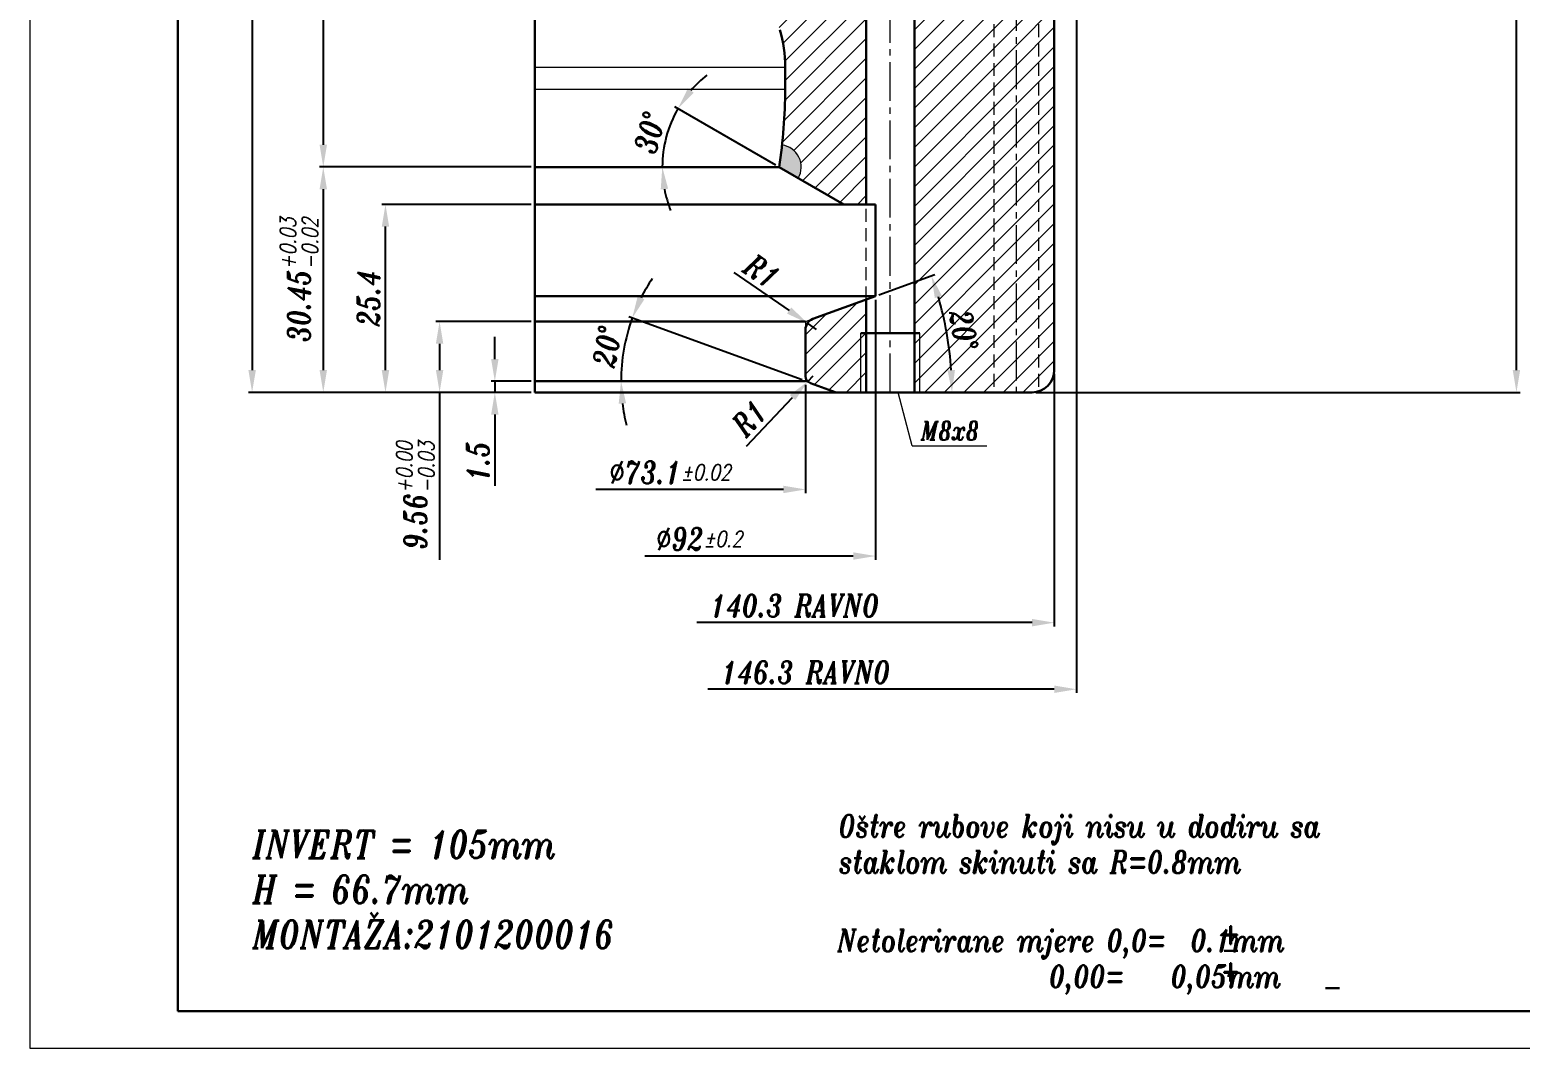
# Model space of a CAD drawing. Extents: x -234 to 1000, y -95 to 506.
# Drawn here: x 11.5 to 212.8, y -94.1 to 43.5 of the extents above; entities that cross this region are included whole.
import ezdxf

# ---------------------------------------------------------------- set-up
doc = ezdxf.new("R2010")
doc.units = 0
doc.header["$LTSCALE"] = 7
doc.header["$MEASUREMENT"] = 0
doc.linetypes.add('CENTER2', pattern=[1.125, 0.75, -0.125, 0.125, -0.125])
doc.linetypes.add('HIDDEN', pattern=[0.375, 0.25, -0.125])
doc.layers.get('0').update_dxf_attribs({"linetype": 'CONTINUOUS', "lineweight": 15})
for name, color, linetype, lineweight in [('1', 1, 'CENTER2', 15), ('2', 2, 'HIDDEN', 15), ('3', 3, 'CONTINUOUS', 30), ('8', 250, 'CONTINUOUS', 15)]:
    doc.layers.add(name, color=color, linetype=linetype, lineweight=lineweight)
doc.styles.add('ITALICT', font='ITALICT.shx', dxfattribs={"width": 0.8, "height": 3})
doc.dimstyles.get("Standard").update_dxf_attribs({"dimtxt": 3, "dimasz": 3, "dimexe": 0.5, "dimexo": 0.5, "dimgap": 0.8, "dimtad": 1, "dimdsep": 46, "dimtxsty": 'ITALICT', "dimcen": 0.09, "dimazin": 2, "dimtfac": 1, "dimtmove": 0, "dimatfit": 3, "dimfxl": 1, "dimtolj": 1, "dimtzin": 0, "dimarcsym": 0})

# ---------------------------------------------------------------- blocks, each defined once
blk = doc.blocks.new('*D31')
at = {"color": 0, "lineweight": -2, "transparency": 16777216}
for p, q in [((74.19, 291.83), (50.64, 291.83)), ((51.14, 288.83), (51.14, 27.93)), ((79.23, 24.93), (50.64, 24.93))]:
    blk.add_line(p, q, dxfattribs=at)
at = {"color": 0, "transparency": 16777216}
for points in [[(50.64, 288.83), (51.64, 288.83), (51.14, 291.83)], [(50.64, 27.93), (51.64, 27.93), (51.14, 24.93)]]:
    blk.add_solid(points, dxfattribs=at)
at = {"color": 0, "transparency": 16777216, "insert": (48.84, 158.38), "char_height": 3, "attachment_point": 5, "rotation": 90, "style": 'ITALICT'}
blk.add_mtext('\\A1;266.9{}{\\H0.71x;\\C3;%%p0.05}', dxfattribs=at)
blk = doc.blocks.new('*D32')
at = {"color": 0, "lineweight": -2, "transparency": 16777216}
for p, q in [((79.23, 24.93), (50.64, 24.93)), ((51.14, 21.93), (51.14, -2.52)), ((79.23, -5.52), (50.64, -5.52))]:
    blk.add_line(p, q, dxfattribs=at)
at = {"color": 0, "transparency": 16777216}
for points in [[(50.64, 21.93), (51.64, 21.93), (51.14, 24.93)], [(50.64, -2.52), (51.64, -2.52), (51.14, -5.52)]]:
    blk.add_solid(points, dxfattribs=at)
at = {"color": 0, "transparency": 16777216, "insert": (47.85, 9.7), "char_height": 3, "attachment_point": 5, "rotation": 90, "style": 'ITALICT'}
blk.add_mtext('\\A1;30.45{}{\\H0.71x;\\C3;\\S+0.03^ -0.02;}', dxfattribs=at)
blk = doc.blocks.new('*D35')
at = {"color": 0, "lineweight": -2, "transparency": 16777216}
for p, q in [((74.31, -1.02), (74.31, 1.98)), ((79.23, -4.02), (73.81, -4.02)), ((74.31, -4.02), (74.31, -5.52)), ((79.23, -5.52), (73.81, -5.52)), ((74.31, -8.52), (74.31, -18.15))]:
    blk.add_line(p, q, dxfattribs=at)
at = {"color": 0, "transparency": 16777216}
for points in [[(73.81, -1.02), (74.81, -1.02), (74.31, -4.02)], [(73.81, -8.52), (74.81, -8.52), (74.31, -5.52)]]:
    blk.add_solid(points, dxfattribs=at)
at = {"color": 0, "transparency": 16777216, "insert": (72.01, -14.84), "char_height": 3, "attachment_point": 5, "rotation": 90, "style": 'ITALICT'}
blk.add_mtext('\\A1;1.5', dxfattribs=at)
blk = doc.blocks.new('*D36')
at = {"color": 0, "lineweight": -2, "transparency": 16777216}
for p, q in [((79.23, 4.04), (66.35, 4.04)), ((66.85, 1.04), (66.85, -2.52)), ((79.23, -5.52), (66.35, -5.52)), ((66.85, -5.52), (66.85, -28.17))]:
    blk.add_line(p, q, dxfattribs=at)
at = {"color": 0, "transparency": 16777216}
for points in [[(66.35, 1.04), (67.35, 1.04), (66.85, 4.04)], [(66.35, -2.52), (67.35, -2.52), (66.85, -5.52)]]:
    blk.add_solid(points, dxfattribs=at)
at = {"color": 0, "transparency": 16777216, "insert": (63.57, -19.45), "char_height": 3, "attachment_point": 5, "rotation": 90, "style": 'ITALICT'}
blk.add_mtext('\\A1;9.56{}{\\H0.71x;\\C3;\\S+0.00^ -0.03;}', dxfattribs=at)
blk = doc.blocks.new('*D37')
at = {"color": 0, "lineweight": -2, "transparency": 16777216}
for p, q in [((79.23, 19.88), (59.04, 19.88)), ((59.54, -2.52), (59.54, 16.88)), ((79.23, -5.52), (59.04, -5.52))]:
    blk.add_line(p, q, dxfattribs=at)
at = {"color": 0, "transparency": 16777216}
for points in [[(59.04, 16.88), (60.04, 16.88), (59.54, 19.88)], [(59.04, -2.52), (60.04, -2.52), (59.54, -5.52)]]:
    blk.add_solid(points, dxfattribs=at)
at = {"color": 0, "transparency": 16777216, "insert": (57.24, 7.18), "char_height": 3, "attachment_point": 5, "rotation": 90, "style": 'ITALICT'}
blk.add_mtext('\\A1;25.4', dxfattribs=at)
blk = doc.blocks.new('*D45')
at = {"color": 0, "lineweight": -2, "transparency": 16777216}
for p, q in [((50.64, 291.83), (41.03, 291.83)), ((41.53, 288.83), (41.53, -2.52)), ((79.23, -5.52), (41.03, -5.52))]:
    blk.add_line(p, q, dxfattribs=at)
at = {"color": 0, "transparency": 16777216}
for points in [[(41.03, 288.83), (42.03, 288.83), (41.53, 291.83)], [(41.03, -2.52), (42.03, -2.52), (41.53, -5.52)]]:
    blk.add_solid(points, dxfattribs=at)
at = {"color": 0, "transparency": 16777216, "insert": (38.25, 143.15), "char_height": 3, "attachment_point": 5, "rotation": 90, "style": 'ITALICT'}
blk.add_mtext('\\A1;297.35{}{\\H0.71x;\\C3;\\S+0.08^ -0.07;}', dxfattribs=at)
blk = doc.blocks.new('*D48')
at = {"color": 0, "lineweight": -2, "transparency": 16777216}
for p, q in [((106.6, 10.66), (114.07, 5.53)), ((117.78, 2.99), (116.54, 3.83))]:
    blk.add_line(p, q, dxfattribs=at)
at = {"color": 0, "transparency": 16777216}
blk.add_solid([(114.35, 5.95), (113.78, 5.12), (116.54, 3.83)], dxfattribs=at)
at = {"color": 0, "transparency": 16777216, "insert": (110.4, 10.84), "char_height": 3, "attachment_point": 5, "rotation": 325.498, "style": 'ITALICT'}
blk.add_mtext('\\A1;R1', dxfattribs=at)
blk = doc.blocks.new('*D53')
at = {"color": 0, "lineweight": -2, "transparency": 16777216}
for p, q in [((125.73, 6.97), (125.73, -28.14)), ((122.73, -27.64), (94.59, -27.64))]:
    blk.add_line(p, q, dxfattribs=at)
at = {"color": 0, "transparency": 16777216}
blk.add_solid([(122.73, -27.14), (122.73, -28.14), (125.73, -27.64)], dxfattribs=at)
at = {"color": 0, "transparency": 16777216, "insert": (101.94, -25.34), "char_height": 3, "attachment_point": 5, "style": 'ITALICT'}
blk.add_mtext('\\A1;%%c92{}{\\H0.71x;\\C3;%%p0.2}', dxfattribs=at)
blk = doc.blocks.new('*D54')
at = {"color": 0, "lineweight": -2, "transparency": 16777216}
for p, q in [((116.28, -4.52), (116.28, -19.14)), ((113.28, -18.64), (87.97, -18.64))]:
    blk.add_line(p, q, dxfattribs=at)
at = {"color": 0, "transparency": 16777216}
blk.add_solid([(113.28, -18.14), (113.28, -19.14), (116.28, -18.64)], dxfattribs=at)
at = {"color": 0, "transparency": 16777216, "insert": (98, -16.34), "char_height": 3, "attachment_point": 5, "style": 'ITALICT'}
blk.add_mtext('\\A1;%%c73.1{}{\\H0.71x;\\C3;%%p0.02}', dxfattribs=at)
blk = doc.blocks.new('*D58')
at = {"color": 0, "lineweight": -2, "transparency": 16777216}
for p, q in [((149.88, -3.02), (149.88, -37.14)), ((146.88, -36.64), (101.6, -36.64))]:
    blk.add_line(p, q, dxfattribs=at)
at = {"color": 0, "transparency": 16777216}
blk.add_solid([(146.88, -36.14), (146.88, -37.14), (149.88, -36.64)], dxfattribs=at)
at = {"color": 0, "transparency": 16777216, "insert": (114.8, -34.34), "char_height": 3, "attachment_point": 5, "style": 'ITALICT'}
blk.add_mtext('\\A1;140.3 RAVNO', dxfattribs=at)
blk = doc.blocks.new('*D59')
at = {"color": 0, "lineweight": -2, "transparency": 16777216}
for p, q in [((152.88, 66.23), (152.88, -46.14)), ((149.88, -45.64), (103.1, -45.64))]:
    blk.add_line(p, q, dxfattribs=at)
at = {"color": 0, "transparency": 16777216}
blk.add_solid([(149.88, -45.14), (149.88, -46.14), (152.88, -45.64)], dxfattribs=at)
at = {"color": 0, "transparency": 16777216, "insert": (116.3, -43.34), "char_height": 3, "attachment_point": 5, "style": 'ITALICT'}
blk.add_mtext('\\A1;146.3 RAVNO', dxfattribs=at)
blk = doc.blocks.new('*D64')
at = {"color": 0, "lineweight": -2, "transparency": 16777216}
blk.add_line((115.81, -3.85), (92.39, 4.67), dxfattribs=at)
for start, end in [(146.1957, 153.0978), (160, 180), (186.9022, 193.8043)]:
    blk.add_arc((116.28, -4.02), 24.92, start, end, dxfattribs=at)
at = {"color": 0, "transparency": 16777216}
for points in [[(94.51, 7.05), (93.6, 7.45), (92.86, 4.5)], [(91.04, -7.05), (92.04, -6.99), (91.36, -4.02)]]:
    blk.add_solid(points, dxfattribs=at)
at = {"color": 0, "transparency": 16777216, "insert": (89.47, 0.7), "char_height": 3, "attachment_point": 5, "rotation": 80, "style": 'ITALICT'}
blk.add_mtext('\\A1;20°', dxfattribs=at)
blk = doc.blocks.new('*D74')
at = {"color": 0, "lineweight": -2, "transparency": 16777216}
blk.add_line((126.2, 7.65), (133.75, 10.4), dxfattribs=at)
blk.add_arc((90.01, -5.52), 46.05, 3.7332, 16.2668, dxfattribs=at)
at = {"color": 0, "transparency": 16777216}
for points in [[(133.74, 7.22), (134.69, 7.53), (133.28, 10.23)], [(136.46, -2.51), (135.46, -2.54), (136.06, -5.52)]]:
    blk.add_solid(points, dxfattribs=at)
at = {"color": 0, "transparency": 16777216, "insert": (137.63, 2.87), "char_height": 3, "attachment_point": 5, "rotation": 280, "style": 'ITALICT'}
blk.add_mtext('\\A1;20°', dxfattribs=at)
blk = doc.blocks.new('*D75')
at = {"color": 0, "lineweight": -2, "transparency": 16777216}
for p, q in [((117.28, -3.32), (116.59, -4.05)), ((108.29, -12.79), (114.52, -6.23))]:
    blk.add_line(p, q, dxfattribs=at)
at = {"color": 0, "transparency": 16777216}
blk.add_solid([(114.16, -5.88), (114.88, -6.57), (116.59, -4.05)], dxfattribs=at)
at = {"color": 0, "transparency": 16777216, "insert": (108.7, -9.01), "char_height": 3, "attachment_point": 5, "rotation": 46.4913, "style": 'ITALICT'}
blk.add_mtext('\\A1;R1', dxfattribs=at)
blk = doc.blocks.new('*D4')
at = {"color": 0, "lineweight": -2, "transparency": 16777216}
blk.add_line((112.27, 25.18), (98.61, 33.06), dxfattribs=at)
for start, end in [(128.1658, 139.0829), (150, 180), (190.9171, 201.8342)]:
    blk.add_arc((112.7, 24.93), 15.77, start, end, dxfattribs=at)
at = {"color": 0, "transparency": 16777216}
for points in [[(101.19, 34.96), (100.38, 35.54), (99.04, 32.81)], [(96.72, 21.89), (97.72, 21.99), (96.93, 24.93)]]:
    blk.add_solid(points, dxfattribs=at)
at = {"color": 0, "transparency": 16777216, "insert": (95.25, 29.6), "char_height": 3, "attachment_point": 5, "rotation": 75, "style": 'ITALICT'}
blk.add_mtext('\\A1;30°', dxfattribs=at)
blk = doc.blocks.new('*D79')
at = {"color": 0, "lineweight": -2, "transparency": 16777216}
for p, q in [((148.23, 196.48), (212.8, 196.48)), ((212.3, -2.52), (212.3, 193.48)), ((147.38, -5.52), (212.8, -5.52))]:
    blk.add_line(p, q, dxfattribs=at)
at = {"color": 0, "transparency": 16777216}
for points in [[(211.8, 193.48), (212.8, 193.48), (212.3, 196.48)], [(211.8, -2.52), (212.8, -2.52), (212.3, -5.52)]]:
    blk.add_solid(points, dxfattribs=at)
at = {"color": 0, "transparency": 16777216, "insert": (210, 98.31), "char_height": 3, "attachment_point": 5, "rotation": 90, "style": 'ITALICT'}
blk.add_mtext('\\A1;202', dxfattribs=at)
blk = doc.blocks.new('*D97')
at = {"color": 0, "lineweight": -2, "transparency": 16777216}
blk.add_arc((127.73, 181.24), 87.98, 91.9539, 98.0461, dxfattribs=at)
at = {"color": 0, "transparency": 16777216}
for points in [[(115.49, 267.85), (115.33, 268.84), (112.45, 267.87)], [(124.72, 269.66), (124.73, 268.66), (127.73, 269.21)]]:
    blk.add_solid(points, dxfattribs=at)
at = {"color": 0, "transparency": 16777216, "insert": (119.86, 271.17), "char_height": 3, "attachment_point": 5, "rotation": 5, "style": 'ITALICT'}
blk.add_mtext('\\A1;10°', dxfattribs=at)

msp = doc.modelspace()

# ---------------------------------------------------------------- hatches: boundary and pattern name
h = msp.add_hatch(color=256)
h.dxf.hatch_style = 1
h.paths.add_polyline_path([(113.1032, 27.8982, -0.01115701), (112.7009, 24.9253), (115.299, 23.4253, 0.53335214)])
at = {"layer": '8'}
h = msp.add_hatch(dxfattribs=at)
h.set_pattern_fill('ANSI31', color=256, scale=15)
h.paths.add_polyline_path([(144.7259, 113.8253), (135.8759, 113.8253), (135.8759, 114.5753), (134.8759, 114.5753), (132.9995, 117.8253), (134.8759, 121.0753), (135.8759, 121.0753), (135.8759, 121.8253), (144.7259, 121.8253), (144.7259, 198.2074), (144.6759, 291.8253), (131.7259, 291.8253), (131.7259, 283.8253), (130.9759, 283.8253), (130.9759, 2.4753), (131.7259, 2.4753), (131.7259, -5.5247), (144.7259, -5.5247)])
h.paths.add_polyline_path([(144.7259, 114.5753), (135.8759, 114.5753), (135.8759, 113.8253), (144.7259, 113.8253)], flags=17)
h.paths.add_polyline_path([(144.7259, 121.8253), (135.8759, 121.8253), (135.8759, 121.0753), (144.7259, 121.0753)], flags=17)
h.paths.add_polyline_path([(124.4759, 7.0199), (117.2629, 4.3945, 0.31529879), (116.2759, 2.985), (116.2759, -3.3245, 0.31529879), (116.9339, -4.2642), (120.3971, -5.5247), (123.7259, -5.5247), (123.7259, 2.4753), (124.4759, 2.4753)])
h.paths.add_polyline_path([(124.4759, 2.4753), (123.7259, 2.4753), (123.7259, -5.5247), (124.4759, -5.5247)])
h.paths.add_polyline_path([(131.7259, 2.4753), (130.9759, 2.4753), (130.9759, -5.5247), (131.7259, -5.5247)], flags=17)
h.paths.add_polyline_path([(131.7259, 291.8253), (130.9759, 291.8253), (130.9759, 283.8253), (131.7259, 283.8253)], flags=17)
h.paths.add_polyline_path([(131.2216, 150.5987), (141.6359, 150.5987), (141.6359, 155.0987), (131.2216, 155.0987)], flags=24)
h.paths.add_polyline_path([(140.7779, 98.5824), (146.0493, 98.5824), (146.0493, 103.0824), (140.7779, 103.0824)], flags=9)
h.paths.add_polyline_path([(140.2973, 105.6348), (145.4545, 105.6348), (145.4545, 110.1348), (140.2973, 110.1348)], flags=9)
h.paths.add_polyline_path([(123.033, 93.6638), (132.4187, 93.6638), (132.4187, 98.1638), (123.033, 98.1638)], flags=9)
h.paths.add_polyline_path([(134.7748, 6.0894), (136.0474, -1.1279), (140.479, -0.3464), (139.2065, 6.8708)], flags=24)
h = msp.add_hatch(dxfattribs=at)
h.set_pattern_fill('ANSI31', color=256, scale=15)
h.paths.add_polyline_path([(124.4759, 177.0494), (113.3975, 176.4757, -0.01156797), (113.5259, 170.9253), (113.5259, 167.9253, -0.07106781), (112.8059, 162.8853), (112.2459, 160.9653, 0.07106781), (111.5259, 155.9253), (111.5259, 77.2583, 0.29821663), (111.8259, 76.8001, -0.65465367), (111.8259, 74.0505, 0.29821663), (111.5259, 73.5923), (111.5259, 52.2583, 0.29821663), (111.8259, 51.8001, -0.63670706), (111.8947, 49.0827, 0.31237648), (111.6203, 48.584, 0.04536102), (112.2459, 45.3853), (112.8059, 43.4653, -0.07106781), (113.5259, 38.4253), (113.5259, 35.4253, -0.02805598), (113.1032, 27.8982, -0.53335214), (115.299, 23.4253), (121.4477, 19.8753), (124.4759, 19.8753)])
h.paths.add_polyline_path([(123.033, 93.6638), (132.4187, 93.6638), (132.4187, 98.1638), (123.033, 98.1638)], flags=9)
h = msp.add_hatch(dxfattribs=at)
h.set_pattern_fill('ANSI31', color=256, scale=15)
h.paths.add_polyline_path([(149.8759, 113.8253), (144.7259, 113.8253), (144.7259, -5.5247), (146.8759, -5.5247, 0.41421356), (149.8759, -2.5247)])
h.paths.add_polyline_path([(149.8759, 114.5753), (144.7259, 114.5753), (144.7259, 113.8253), (149.8759, 113.8253)])
h.paths.add_polyline_path([(140.7779, 98.5824), (146.0493, 98.5824), (146.0493, 103.0824), (140.7779, 103.0824)], flags=9)
h.paths.add_polyline_path([(140.2973, 105.6348), (145.4545, 105.6348), (145.4545, 110.1348), (140.2973, 110.1348)], flags=9)

# ---------------------------------------------------------------- linework, layer by layer
for p, q in [((11.4997, 506.465), (11.4997, -94.1371)), ((123.7259, -5.5247), (123.7259, 2.4753)), ((131.7259, -5.5247), (131.7259, 2.4753)), ((130.676, -12.7353), (128.7784, -5.5247)), ((130.676, -12.7353), (140.7745, -12.7353)), ((11.4997, -94.1371), (431.4997, -94.1371))]:
    msp.add_line(p, q)
msp.add_arc((112.7009, 24.9253), 3, 329.99998, 82.293283)
at = {"layer": '1'}
for p, q in [((127.7259, -5.5247), (127.7259, 291.8253)), ((144.7259, 198.2074), (144.7259, -5.5247))]:
    msp.add_line(p, q, dxfattribs=at)
at = {"layer": '2'}
for p, q in [((141.7259, 196.4753), (141.7259, -5.5247)), ((147.7259, 196.4753), (147.7259, -5.4018)), ((124.4759, 7.0199), (124.4759, 19.8753)), ((116.2759, 4.0353), (117.2629, 4.3945)), ((116.2759, 4.0353), (116.2759, 2.985)), ((116.2759, -3.3245), (116.2759, -4.0247)), ((116.2759, -4.0247), (116.9339, -4.2642))]:
    msp.add_line(p, q, dxfattribs=at)
at = {"layer": '3'}
for p, q in [((31.4997, 501.465), (31.4997, -89.1371)), ((79.7259, 291.8253), (79.7259, -5.5247)), ((130.9759, -5.5247), (130.9759, 291.8253)), ((124.4759, 19.8753), (124.4759, 180.951)), ((149.8759, 127.4253), (149.8759, -2.5247)), ((113.5259, 38.4253), (113.5259, 35.4253)), ((79.7259, 24.9253), (112.7009, 24.9253)), ((112.7009, 24.9253), (121.4478, 19.8753)), ((79.7259, 19.8753), (125.7259, 19.8753)), ((125.7259, 19.8753), (125.7259, 7.4748)), ((125.7259, 7.4748), (79.7259, 7.4748)), ((117.2629, 4.3945), (125.7259, 7.4748)), ((124.4759, -5.5247), (124.4759, 7.0199)), ((79.7259, 4.0353), (116.2759, 4.0353)), ((116.2759, 2.985), (116.2759, -3.3245)), ((123.7259, 2.4753), (131.7259, 2.4753)), ((116.2759, -4.0247), (79.7259, -4.0247)), ((79.7259, -5.5247), (146.8759, -5.5247)), ((116.9339, -4.2642), (120.3971, -5.5247)), ((31.4997, -89.1371), (426.4997, -89.1371))]:
    msp.add_line(p, q, dxfattribs=at)
for centre, radius, start, end in [((95.5259, 38.4253), 18, 0, 16.260205), ((46.2952, 35.4253), 67.2307, 351.014837, 0), ((117.7759, 2.985), 1.5, 110, 180), ((117.2759, -3.3245), 1, 180, 250), ((146.8759, -2.5247), 3, 270, 0)]:
    msp.add_arc(centre, radius, start, end, dxfattribs=at)
at = {"layer": '8'}
for p, q in [((79.7259, 38.4253), (113.5259, 38.4253)), ((79.7259, 35.4253), (113.5259, 35.4253))]:
    msp.add_line(p, q, dxfattribs=at)

# ---------------------------------------------------------------- texts
at = {"style": 'ITALICT', "width": 0.8}
for s, height, p in [('M8x8', 2.5, (131.8527, -11.9511)), ('Oštre rubove koji nisu u dodiru sa', 3, (120.7749, -65.6199)), ('INVERT = 105mm', 3.75, (41.5733, -68.4791)), ('staklom skinuti sa R=0.8mm', 3, (120.7749, -70.477)), ('H = 66.7mm', 3.75, (41.5733, -74.5505)), ('MONTAŽA:2101200016', 3.75, (41.5733, -80.6219)), ('Netolerirane mjere 0,0=  0.1mm', 3, (120.574, -81.0798)), ('+', 3, (172.4124, -80.2041)), ('-', 3, (172.4124, -82.2681)), ('                0,00=   0,05mm', 3, (120.574, -85.9369)), ('+', 3, (172.4124, -85.2381)), ('-', 3, (186.1192, -87.302))]:
    msp.add_text(s, height=height, dxfattribs=at).set_placement(p)

# ---------------------------------------------------------------- dimensions: what is measured, and where the dimension line sits
for base, p1, p2, text, override, picture, middle in [((41.5305, -5.5247), (51.1384, 291.8253), (79.7259, -5.5247), '<>{}{\\H0.71x;\\C3;\\S+0.08^ -0.07;}', {"dimtp": 0.08, "dimtm": 0.07}, '*D45', (38.2455, 143.1503)), ((51.1384, 24.9253), (74.6891, 291.8253), (79.7259, 24.9253), '<>{}{\\H0.71x;\\C3;%%p0.05}', {"dimtp": 0.05, "dimtm": 0.05}, '*D31', (48.8384, 158.3753)), ((51.1384, -5.5247), (79.7259, 24.9253), (79.7259, -5.5247), '<>{}{\\H0.71x;\\C3;\\S+0.03^ -0.02;}', {"dimtp": 0.03, "dimtm": 0.02}, '*D32', (47.8534, 9.7003))]:
    dim = msp.add_linear_dim(base=base, p1=p1, p2=p2, angle=90, text=text, dimstyle='Standard', override=override)
    dim.commit()
    dim.dimension.update_dxf_attribs({"geometry": picture, "text_midpoint": middle})
for base, line1, line2, picture, middle in [((122.6106, 269.0622), ((127.7259, 181.2353), (108.2259, 291.8253)), ((127.7259, -5.5247), (127.7259, 291.8253)), '*D97', (119.8578, 271.1675)), ((97.8832, 30.3185), ((80.9509, 24.9253), (112.7009, 24.9253)), ((112.7009, 24.9253), (121.4478, 19.8753)), '*D4', (95.2479, 29.6018)), ((135.7501, -0.1784), ((79.7259, -5.5247), (146.8759, -5.5247)), ((117.2629, 4.3945), (125.7259, 7.4748)), '*D74', (137.6269, 2.8715)), ((92.0291, 1.7219), ((116.2759, -4.0247), (79.7259, -4.0247)), ((116.2759, -4.0247), (120.3971, -5.5247)), '*D64', (89.471, 0.7017))]:
    dim = msp.add_angular_dim_2l(base=base, line1=line1, line2=line2, dimstyle='Standard')
    dim.commit()
    dim.dimension.update_dxf_attribs({"geometry": picture, "text_midpoint": middle})
dim = msp.add_linear_dim(base=(212.3002, 196.4753), p1=(146.8759, -5.5247), p2=(147.7259, 196.4753), angle=90, dimstyle='Standard', override={"dimtmove": 0})
dim.commit()
dim.dimension.update_dxf_attribs({"geometry": '*D79', "text_midpoint": (212.3002, 98.3124), "dimtype": 160})
for base, p1, text, override, picture, middle in [((79.7259, -45.6435), (152.8759, 66.7253), '<> RAVNO', {"dimlfac": 2, "dimse2": 1, "dimsd2": 1, "dimtmove": 0}, '*D59', (116.3009, -45.6435)), ((79.7259, -27.6435), (125.7259, 7.4748), '%%c<>{}{\\H0.71x;\\C3;%%p0.2}', {"dimlfac": 2, "dimse2": 1, "dimsd2": 1, "dimtp": 0.2, "dimtm": 0.2, "dimtmove": 0}, '*D53', (101.9445, -27.6435)), ((79.7259, -36.6435), (149.8759, -2.5247), '<> RAVNO', {"dimlfac": 2, "dimse2": 1, "dimsd2": 1, "dimtmove": 0}, '*D58', (114.8009, -36.6435))]:
    dim = msp.add_linear_dim(base=base, p1=p1, p2=(79.7259, -5.5247), text=text, dimstyle='Standard', override=override)
    dim.commit()
    dim.dimension.update_dxf_attribs({"geometry": picture, "text_midpoint": middle, "dimtype": 160})
for base, p1, p2, picture, middle in [((59.5405, 19.8798), (79.7259, -5.5247), (79.7259, 19.8798), '*D37', (57.2405, 7.1775)), ((74.3079, -5.5247), (79.7259, -4.0247), (79.7259, -5.5247), '*D35', (72.0079, -14.839))]:
    dim = msp.add_linear_dim(base=base, p1=p1, p2=p2, angle=90, dimstyle='Standard')
    dim.commit()
    dim.dimension.update_dxf_attribs({"geometry": picture, "text_midpoint": middle})
dim = msp.add_radius_dim(center=(117.7759, 2.985), mpoint=(116.5397, 3.8347), text='R1', dimstyle='Standard')
dim.commit()
dim.dimension.update_dxf_attribs({"geometry": '*D48', "text_midpoint": (110.402, 10.8442)})
dim = msp.add_linear_dim(base=(66.8506, 4.0353), p1=(79.7259, -5.5247), p2=(79.7259, 4.0353), angle=90, text='<>{}{\\H0.71x;\\C3;\\S+0.00^ -0.03;}', dimstyle='Standard', override={"dimtp": 0, "dimtm": 0.03, "dimtdec": 2, "dimtzin": 0})
dim.commit()
dim.dimension.update_dxf_attribs({"geometry": '*D36', "text_midpoint": (66.8506, -19.4541), "dimtype": 160})
dim = msp.add_linear_dim(base=(79.7259, -18.6435), p1=(116.2759, -4.0247), p2=(79.7259, -5.5247), text='%%c<>{}{\\H0.71x;\\C3;%%p0.02}', dimstyle='Standard', override={"dimlfac": 2, "dimse2": 1, "dimsd2": 1, "dimtp": 0.02, "dimtm": 0.02, "dimtmove": 0})
dim.commit()
dim.dimension.update_dxf_attribs({"geometry": '*D54', "text_midpoint": (98.0009, -16.3435)})
dim = msp.add_radius_dim(center=(117.2759, -3.3245), mpoint=(116.5874, -4.0498), dimstyle='Standard')
dim.commit()
dim.dimension.update_dxf_attribs({"geometry": '*D75', "text_midpoint": (108.7034, -9.0144)})

doc.saveas('drawing.dxf')
